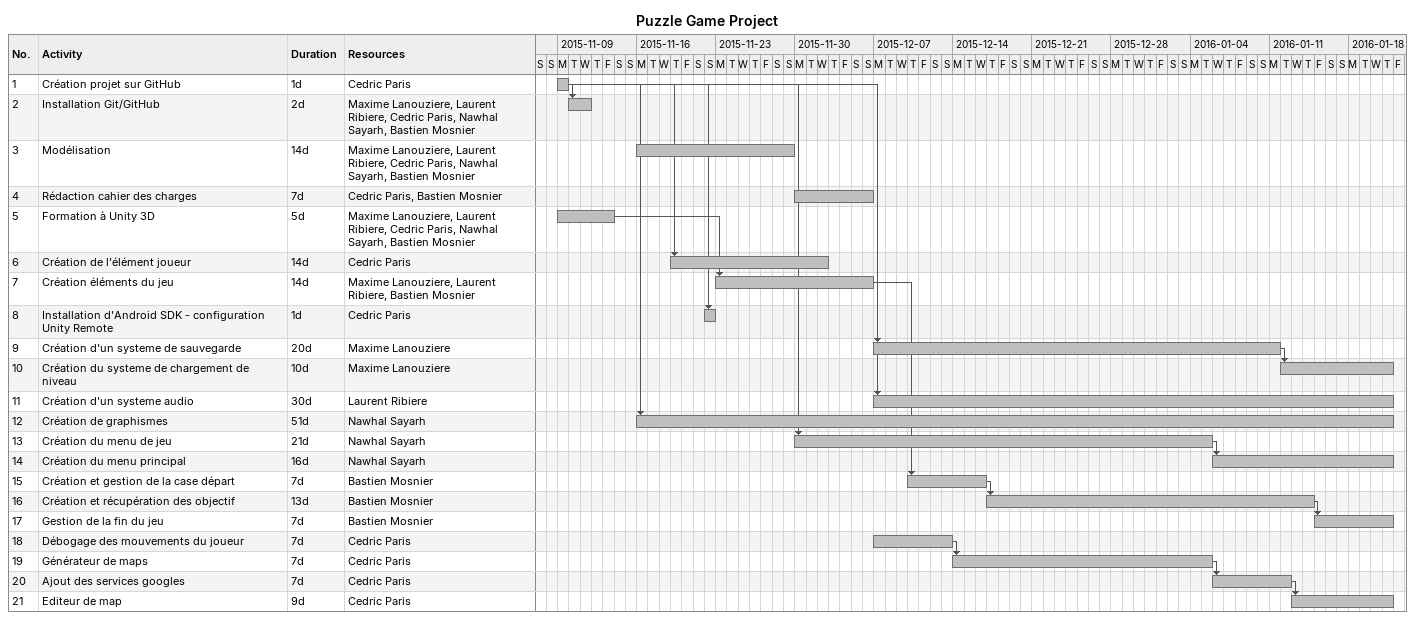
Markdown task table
Puzzle Game Project

| ID | Task | Duration | Start | Finish | Predecessors | Resources |
|---|---|---|---|---|---|---|
| 1 | Création projet sur GitHub | 1d | 2015-11-09 | 2015-11-09 |  | Cedric Paris |
| 2 | Installation Git/GitHub | 2d | 2015-11-10 | 2015-11-11 | 1 | Maxime Lanouziere, Laurent Ribiere, Cedric Paris, Nawhal Sayarh, Bastien Mosnier |
| 3 | Modélisation | 14d | 2015-11-16 | 2015-11-29 |  | Maxime Lanouziere, Laurent Ribiere, Cedric Paris, Nawhal Sayarh, Bastien Mosnier |
| 4 | Rédaction cahier des charges | 7d | 2015-11-30 | 2015-12-06 |  | Cedric Paris, Bastien Mosnier |
| 5 | Formation à Unity 3D | 5d | 2015-11-09 | 2015-11-13 |  | Maxime Lanouziere, Laurent Ribiere, Cedric Paris, Nawhal Sayarh, Bastien Mosnier |
| 6 | Création de l'élément joueur | 14d | 2015-11-19 | 2015-12-02 | 1, 5 | Cedric Paris |
| 7 | Création éléments du jeu | 14d | 2015-11-23 | 2015-12-06 | 5 | Maxime Lanouziere, Laurent Ribiere, Bastien Mosnier |
| 8 | Installation d'Android SDK - configuration Unity Remote | 1d | 2015-11-22 | 2015-11-22 | 1 | Cedric Paris |
| 9 | Création d'un systeme de sauvegarde | 20d | 2015-12-07 | 2016-01-11 | 1 | Maxime Lanouziere |
| 10 | Création du systeme de chargement de niveau | 10d | 2016-01-12 | 2016-01-21 | 9 | Maxime Lanouziere |
| 11 | Création d'un systeme audio | 30d | 2015-12-07 | 2016-01-21 | 1 | Laurent Ribiere |
| 12 | Création de graphismes | 51d | 2015-11-16 | 2016-01-21 | 1 | Nawhal Sayarh |
| 13 | Création du menu de jeu | 21d | 2015-11-30 | 2016-01-05 | 1 | Nawhal Sayarh |
| 14 | Création du menu principal | 16d | 2016-01-06 | 2016-01-21 | 13 | Nawhal Sayarh |
| 15 | Création et gestion de la case départ | 7d | 2015-12-10 | 2015-12-16 | 7 | Bastien Mosnier |
| 16 | Création et récupération des objectif | 13d | 2015-12-17 | 2016-01-14 | 15 | Bastien Mosnier |
| 17 | Gestion de la fin du jeu | 7d | 2016-01-15 | 2016-01-21 | 16 | Bastien Mosnier |
| 18 | Débogage des mouvements du joueur | 7d | 2015-12-07 | 2015-12-13 |  | Cedric Paris |
| 19 | Générateur de maps | 7d | 2015-12-14 | 2016-01-05 | 18 | Cedric Paris |
| 20 | Ajout des services googles | 7d | 2016-01-06 | 2016-01-12 | 19 | Cedric Paris |
| 21 | Editeur de map | 9d | 2016-01-13 | 2016-01-21 | 20 | Cedric Paris |
